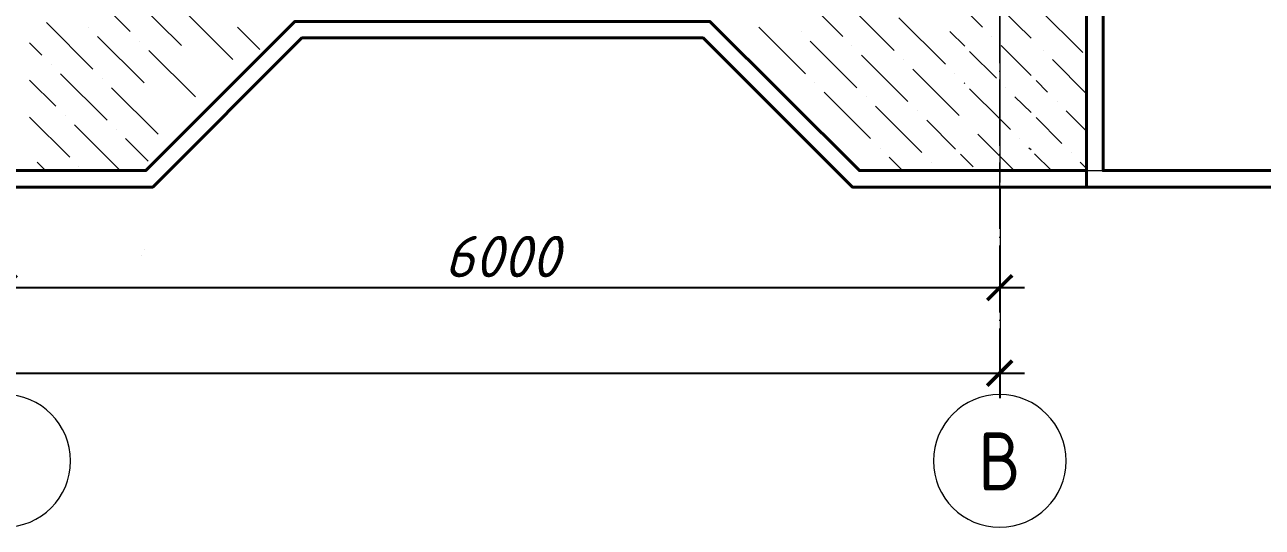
# Model space of a CAD drawing. Header units: millimetres. Extents: x -2951072 to 8268522, y -652067 to -630209.
# Drawn here: x 2700438 to 2707896, y -647572 to -644541 of the extents above; entities that cross this region are included whole.
import ezdxf

# ---------------------------------------------------------------- set-up
doc = ezdxf.new("R2010")
doc.units = ezdxf.units.MM
doc.header["$LTSCALE"] = 20
doc.linetypes.add('_ШПТ__20_т__2_5__Линия сетки', pattern=[25, 20, -2.5, 0, -2.5])
doc.linetypes.add('CENTER', pattern=[50.8, 31.75, -6.35, 6.35, -6.35])
doc.layers.get('0').update_dxf_attribs({"lineweight": 0})
doc.layers.get('Defpoints').update_dxf_attribs({"color": 4})
for name, color, linetype in [('PDF __PP__F_Plate', 7, 'Continuous'), ('PDF __PP_Axis', 7, 'Continuous'), ('PDF __PP_DIM Linear', 7, 'Continuous')]:
    doc.layers.add(name, color=color, linetype=linetype)
doc.layers.add('ОСИ', color=251, linetype='CENTER', lineweight=18)
doc.styles.add('GOST Common', font='', dxfattribs={"width": 0.9, "height": 350})
doc.styles.add('SPDS', font='isocpeui.ttf')
doc.styles.get('GOST Common').set_extended_font_data('GOST Common')
doc.dimstyles.new('м 100', dxfattribs={"dimscale": 100, "dimtxt": 2, "dimasz": 1.5, "dimexe": 1.5, "dimexo": 0.625, "dimtad": 1, "dimdec": 0, "dimrnd": 5, "dimtxsty": 'SPDS', "dimblk": 'ARCHTICK', "dimcen": 2.5, "dimdle": 1.5, "dimclrd": 256, "dimclre": 256, "dimclrt": 256, "dimadec": 0, "dimazin": 0, "dimtfac": 1, "dimtdec": 0, "dimtmove": 1, "dimatfit": 3, "dimldrblk": 'OPEN30', "dimfxl": 1, "dimarcsym": 0})

# ---------------------------------------------------------------- blocks, each defined once
blk = doc.blocks.new('Ось сетки - Круг_Ø8 мм-6577-_О__Р__2-2_')
at = {"layer": 'ОСИ', "linetype": 'Continuous', "lineweight": 20}
for start, end in [(360, 180), (180, 360)]:
    blk.add_arc((0, -2256.1), 400, start, end, dxfattribs=at)
blk = doc.blocks.new('_ARCHTICK')
at = {"color": 0, "linetype": 'ByBlock', "const_width": 0.15}
blk.add_lwpolyline([(-0.5, -0.5), (0.5, 0.5)], dxfattribs=at)
blk = doc.blocks.new('*D237')
at = {"lineweight": -2, "transparency": 16777216}
for p, q in [((2694164, -646126.8), (2700464, -646126.8)), ((2694314, -646089.4), (2694314, -646276.8)), ((2700314, -646089.4), (2700314, -646276.8))]:
    blk.add_line(p, q, dxfattribs=at)
at = {"layer": 'Defpoints', "color": 0, "transparency": 16777216}
for p in [(2694314, -646026.9), (2700314, -646026.9), (2700314, -646126.8)]:
    blk.add_point(p, dxfattribs=at)
at = {"lineweight": -2, "transparency": 16777216, "xscale": 150, "yscale": 150, "zscale": 150, "rotation": 180}
blk.add_blockref('_ARCHTICK', (2694314, -646126.8), dxfattribs=at)
at = {"lineweight": -2, "transparency": 16777216, "xscale": 150, "yscale": 150, "zscale": 150}
blk.add_blockref('_ARCHTICK', (2700314, -646126.8), dxfattribs=at)
at = {"transparency": 16777216, "insert": (2697314, -645939.3), "char_height": 250, "width": 756.843, "attachment_point": 5, "style": 'SPDS'}
blk.add_mtext('6000', dxfattribs=at)
blk = doc.blocks.new('_OPEN30')
at = {"color": 0, "linetype": 'ByBlock'}
for p, q in [((-1, 0.268), (0, 0)), ((0, 0), (-1, -0.268)), ((0, 0), (-1, 0))]:
    blk.add_line(p, q, dxfattribs=at)
blk = doc.blocks.new('*D238')
at = {"lineweight": -2, "transparency": 16777216}
for p, q in [((2700164, -646126.8), (2706464, -646126.8)), ((2700314, -646089.4), (2700314, -646276.8)), ((2706314, -646089.4), (2706314, -646276.8))]:
    blk.add_line(p, q, dxfattribs=at)
at = {"layer": 'Defpoints', "color": 0, "transparency": 16777216}
for p in [(2700314, -646026.9), (2706314, -646026.9), (2706314, -646126.8)]:
    blk.add_point(p, dxfattribs=at)
at = {"lineweight": -2, "transparency": 16777216, "xscale": 150, "yscale": 150, "zscale": 150, "rotation": 180}
blk.add_blockref('_ARCHTICK', (2700314, -646126.8), dxfattribs=at)
at = {"lineweight": -2, "transparency": 16777216, "xscale": 150, "yscale": 150, "zscale": 150}
blk.add_blockref('_ARCHTICK', (2706314, -646126.8), dxfattribs=at)
at = {"transparency": 16777216, "insert": (2703314, -645939.3), "char_height": 250, "width": 756.843, "attachment_point": 5, "style": 'SPDS'}
blk.add_mtext('6000', dxfattribs=at)
blk = doc.blocks.new('*D239')
at = {"lineweight": -2, "transparency": 16777216}
for p, q in [((2694164, -646642.8), (2706464, -646642.8)), ((2694314, -646605.3), (2694314, -646792.8)), ((2706314, -646605.3), (2706314, -646792.8))]:
    blk.add_line(p, q, dxfattribs=at)
at = {"layer": 'Defpoints', "color": 0, "transparency": 16777216}
for p in [(2694314, -646542.8), (2706314, -646542.8), (2706314, -646642.8)]:
    blk.add_point(p, dxfattribs=at)
at = {"lineweight": -2, "transparency": 16777216, "xscale": 150, "yscale": 150, "zscale": 150, "rotation": 180}
blk.add_blockref('_ARCHTICK', (2694314, -646642.8), dxfattribs=at)
at = {"lineweight": -2, "transparency": 16777216, "xscale": 150, "yscale": 150, "zscale": 150}
blk.add_blockref('_ARCHTICK', (2706314, -646642.8), dxfattribs=at)
at = {"transparency": 16777216, "insert": (2699265.4, -646246.9), "char_height": 250, "width": 889.802, "attachment_point": 1, "line_spacing_factor": 1.022761, "style": 'SPDS'}
blk.add_mtext('12000', dxfattribs=at)
blk = doc.blocks.new('длорп')
at = {"layer": 'PDF __PP__F_Plate', "lineweight": 40}
for points in [[(103669.9, -12373), (103669.9, -11723.1), (103669.9, -12923.4), (101519.1, -12923.4), (101519.1, -13022.9), (103769.4, -13022.9), (103769.4, -11822.6), (103949.3, -11822.6), (103949.3, -11833.2)], [(103769.4, -12923.4), (105139, -12923.4), (106040.8, -12023.7), (108540.9, -12023.7), (109440.6, -12923.4), (111140.5, -12923.4), (112040.2, -12023.7), (114542.4, -12023.7), (115442.1, -12923.4), (116811.8, -12923.4)], [(103769.4, -13022.9), (105181.4, -13022.9), (106081.1, -12123.2), (108498.6, -12123.2), (109398.3, -13022.9), (111182.9, -13022.9), (112082.6, -12123.2), (114500.1, -12123.2), (115399.8, -13022.9), (116811.8, -13022.9)]]:
    blk.add_lwpolyline(points, dxfattribs=at)
at = {"layer": 'PDF __PP__F_Plate', "lineweight": 15}
for points in [[(105238.5, -12114.7), (105520.1, -11833.2)], [(109533.8, -12085.1), (109813.2, -11805.6)], [(104307.1, -11924.2), (104290.1, -11941.1), (104103.9, -12125.3)], [(104929.5, -12199.4), (105211, -11917.8)], [(109224.7, -12169.8), (109506.3, -11890.3)], [(103792.7, -12212.1), (104059.4, -11945.4)], [(104396, -12057.6), (104474.3, -11979.2)], [(104620.4, -12282), (104901.9, -12002.5)], [(108915.6, -12254.4), (109197.2, -11972.9)], [(105462.9, -12339.1), (105744.5, -12057.6)], [(108752.6, -12193), (108888.1, -12057.6)], [(109758.2, -12311.6), (110037.6, -12030)], [(109785.7, -12057.6), (109785.7, -12057.6)], [(104340.9, -12114.7), (104340.9, -12114.7)], [(104504, -12174), (104592.9, -12085.1)], [(105153.8, -12423.8), (105435.4, -12142.2)], [(105490.4, -12085.1), (105490.4, -12085.1)], [(109449.1, -12394.2), (109730.6, -12114.7)], [(109476.6, -12142.2), (109476.6, -12142.2)], [(110067.2, -12226.9), (110141.3, -12152.8)], [(104031.9, -12199.4), (104031.9, -12199.4)], [(104103.9, -12349.7), (104283.8, -12169.8)], [(104313.4, -12366.6), (104474.3, -12205.7)], [(104846.9, -12506.4), (105126.3, -12226.9)], [(105183.5, -12169.8), (105183.5, -12169.8)], [(109140, -12478.8), (109421.6, -12199.4)], [(103769.4, -12459.8), (103974.7, -12254.4)], [(104874.4, -12254.4), (104874.4, -12254.4)], [(110010.1, -12282), (110010.1, -12282)], [(104004.4, -12451.3), (104074.2, -12379.3)], [(104537.8, -12591), (104817.3, -12311.6)], [(104565.3, -12339.1), (104565.3, -12339.1)], [(109673.5, -12618.5), (109955, -12339.1)], [(109701, -12366.6), (109701, -12366.6)], [(109982.6, -12536), (110141.3, -12377.2)], [(104228.8, -12675.7), (104290.1, -12614.3), (104474.3, -12430.1)], [(104256.3, -12423.8), (104256.3, -12423.8)], [(104504, -12398.4), (104508.2, -12394.2)], [(105071.3, -12730.7), (105350.7, -12451.3)], [(105407.9, -12394.2), (105407.9, -12394.2)], [(109364.4, -12703.2), (109646, -12423.8)], [(103947.2, -12506.4), (103947.2, -12506.4)], [(104103.9, -12574.1), (104201.2, -12478.8)], [(105098.8, -12478.8), (105098.8, -12478.8)], [(103769.4, -12686.3), (103892.2, -12563.5)], [(103919.7, -12760.4), (104074.2, -12603.7)], [(104762.2, -12815.4), (105041.7, -12536)], [(104789.7, -12563.5), (104789.7, -12563.5)], [(109897.9, -12842.9), (110141.3, -12601.6)], [(109925.4, -12591), (109925.4, -12591)], [(104559, -12794.3), (104732.6, -12618.5)], [(109595.2, -12923.4), (109870.4, -12648.2)], [(109618.4, -12675.7), (109618.4, -12675.7)], [(104171.6, -12730.7), (104171.6, -12730.7)], [(104205.5, -12923.4), (104290.1, -12838.7), (104425.6, -12703.2)], [(109425.8, -12866.2), (109561.3, -12730.7)], [(103862.5, -12815.4), (103862.5, -12815.4)], [(103981.1, -12923.4), (104082.7, -12821.8)], [(104103.9, -12798.5), (104116.6, -12787.9)], [(104453.1, -12900.1), (104529.4, -12823.9)], [(105014.1, -12787.9), (105014.1, -12787.9)], [(103769.4, -12910.7), (103807.5, -12872.6)], [(104705.1, -12872.6), (104705.1, -12872.6)], [(104878.6, -12923.4), (104959.1, -12842.9)], [(109842.8, -12900.1), (109842.8, -12900.1)], [(110043.9, -12923.4), (110094.8, -12872.6)], [(109447, -13399.7), (109447, -13399.7)], [(109463.9, -13433.6), (109463.9, -13433.6)]]:
    blk.add_lwpolyline(points, dxfattribs=at)
at = {"layer": 'PDF __PP_Axis', "lineweight": 9}
blk.add_lwpolyline([(104290.1, -12995.4), (104290.1, -11414)], dxfattribs=at)
at = {"layer": 'PDF __PP_DIM Linear', "lineweight": 9}
blk.add_lwpolyline([(103843.5, -12923.4), (103009.4, -12923.4)], dxfattribs=at)

msp = doc.modelspace()

# ---------------------------------------------------------------- linework, layer by layer
msp.add_line((2706317, -645522.1), (2706317, -646754.2))
at = {"layer": 'ОСИ', "linetype": '_ШПТ__20_т__2_5__Линия сетки'}
msp.add_line((2706314, -646772.3), (2706314, -635063.2), dxfattribs=at)

# ---------------------------------------------------------------- block references
at = {"xscale": -1}
msp.add_blockref('длорп', (2810607.1, -632497.1), dxfattribs=at)
at = {"layer": 'ОСИ', "lineweight": 20}
for p in [(2700314, -644916.2), (2706314, -644916.2)]:
    msp.add_blockref('Ось сетки - Круг_Ø8 мм-6577-_О__Р__2-2_', p, dxfattribs=at)

# ---------------------------------------------------------------- texts
at = {"layer": 'ОСИ', "insert": (2706185.4, -646999.8), "char_height": 350, "width": 310.253, "attachment_point": 1, "style": 'GOST Common'}
msp.add_mtext('\\fGOST Common|b0|i0|c204|p34|;\\W.9;В', dxfattribs=at)

# ---------------------------------------------------------------- dimensions: what is measured, and where the dimension line sits
for base, p1, p2, picture, middle in [((2700314, -646126.8), (2694314, -646026.9), (2700314, -646026.9), '*D237', (2697314, -645939.3)), ((2706314, -646126.8), (2700314, -646026.9), (2706314, -646026.9), '*D238', (2703314, -645939.3))]:
    dim = msp.add_linear_dim(base=base, p1=p1, p2=p2, dimstyle='м 100', override={"dimtxt": 2.5})
    dim.commit()
    dim.dimension.update_dxf_attribs({"geometry": picture, "text_midpoint": middle})
dim = msp.add_linear_dim(base=(2706314, -646642.8), p1=(2694314, -646542.8), p2=(2706314, -646542.8), dimstyle='м 100', override={"dimtxt": 2.5})
dim.commit()
dim.dimension.update_dxf_attribs({"geometry": '*D239', "text_midpoint": (2699710.3, -646642.8), "dimtype": 160})

doc.saveas('drawing.dxf')
